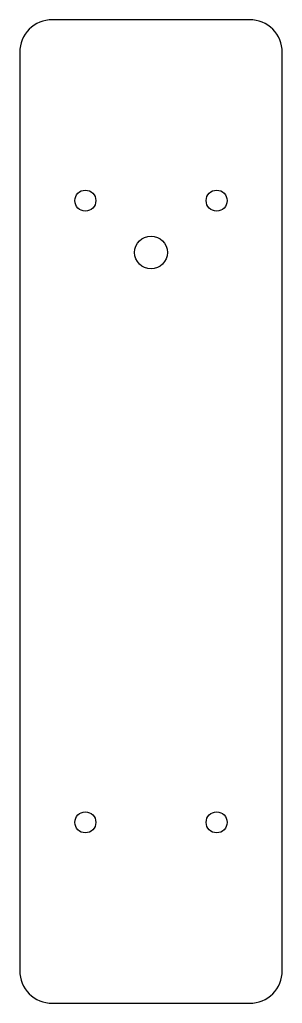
# Model space of a CAD drawing. Header units: millimetres. Extents: x 50 to 90, y 50 to 200.
import ezdxf

# ---------------------------------------------------------------- set-up
doc = ezdxf.new("R2010")
doc.units = ezdxf.units.MM

msp = doc.modelspace()

# ---------------------------------------------------------------- linework, layer by layer
for p, q in [((85, 200), (55, 200)), ((50, 195), (50, 55)), ((90, 55), (90, 195)), ((55, 50), (85, 50))]:
    msp.add_line(p, q)
for centre, radius in [((60, 172.4), 1.6), ((80, 172.4), 1.6), ((70, 164.5), 2.5), ((60, 77.6), 1.6), ((80, 77.6), 1.6)]:
    msp.add_circle(centre, radius)
for centre, start, end in [((55, 195), 90, 180), ((85, 195), 0, 90), ((55, 55), 180, 270), ((85, 55), 270, 0)]:
    msp.add_arc(centre, 5, start, end)

doc.saveas('drawing.dxf')
